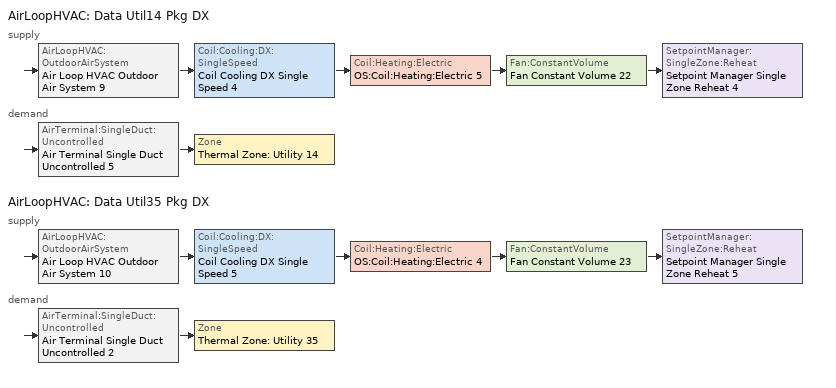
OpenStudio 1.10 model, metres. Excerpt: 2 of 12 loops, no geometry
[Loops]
AirLoopHVAC 'Data Util14 Pkg DX'
 supply: AirLoopHVAC:OutdoorAirSystem 'Air Loop HVAC Outdoor Air System 9' > Coil:Cooling:DX:SingleSpeed 'Coil Cooling DX Single Speed 4' > Coil:Heating:Electric 'OS:Coil:Heating:Electric 5' > Fan:ConstantVolume 'Fan Constant Volume 22' > SetpointManager:SingleZone:Reheat 'Setpoint Manager Single Zone Reheat 4'
 demand: AirTerminal:SingleDuct:Uncontrolled 'Air Terminal Single Duct Uncontrolled 5' > Zone 'Thermal Zone: Utility 14'
AirLoopHVAC 'Data Util35 Pkg DX'
 supply: AirLoopHVAC:OutdoorAirSystem 'Air Loop HVAC Outdoor Air System 10' > Coil:Cooling:DX:SingleSpeed 'Coil Cooling DX Single Speed 5' > Coil:Heating:Electric 'OS:Coil:Heating:Electric 4' > Fan:ConstantVolume 'Fan Constant Volume 23' > SetpointManager:SingleZone:Reheat 'Setpoint Manager Single Zone Reheat 5'
 demand: AirTerminal:SingleDuct:Uncontrolled 'Air Terminal Single Duct Uncontrolled 2' > Zone 'Thermal Zone: Utility 35'
[Sizing:Zone] Zone Cooling Design Supply Air Temperature {C}=14; Zone Heating Design Supply Air Temperature {C}=40; Zone Cooling Design Supply Air Humidity Ratio {kg-H2O/kg-air}=0.0085; Zone Heating Design Supply Air Humidity Ratio {kg-H2O/kg-air}=0.008; Heating Design Air Flow Method=DesignDay
Thermal Zone: Utility 14; Thermal Zone: Utility 35
[Zone equipment]
Thermal Zone: Utility 14: Air Terminal Single Duct Uncontrolled 5
Thermal Zone: Utility 35: Air Terminal Single Duct Uncontrolled 2
[AirLoopHVAC] Availability Schedule=Always On Discrete; Design Supply Air Flow Rate {m3/s}=AutoSize
Name | Availability Manager
Data Util14 Pkg DX | Availability Manager Night Cycle 9
Data Util35 Pkg DX | Availability Manager Night Cycle 10
[AvailabilityManager:NightCycle] Control Type=CycleOnAny
Availability Manager Night Cycle 9; Availability Manager Night Cycle 10
[Sizing:System] Type of Load to Size On=Sensible; Design Outdoor Air Flow Rate {m3/s}=Autosize; Minimum System Air Flow Ratio=1; Preheat Design Temperature {C}=7; Preheat Design Humidity Ratio {kg-H2O/kg-Air}=0.008; Precool Design Temperature {C}=12.8; Precool Design Humidity Ratio {kg-H2O/kg-Air}=0.008; Central Cooling Design Supply Air Temperature {C}=12.8; Central Heating Design Supply Air Temperature {C}=40; Sizing Option=NonCoincident; 100% Outdoor Air in Cooling=Yes; 100% Outdoor Air in Heating=Yes; Central Cooling Design Supply Air Humidity Ratio {kg-H2O/kg-Air}=0.0085; Central Heating Design Supply Air Humidity Ratio {kg-H2O/kg-Air}=0.008; Cooling Design Air Flow Method=DesignDay; Cooling Design Air Flow Rate {m3/s}=0; Heating Design Air Flow Method=DesignDay; Heating Design Air Flow Rate {m3/s}=0; System Outdoor Air Method=ZoneSum; Zone Maximum Outdoor Air Fraction=1; Cooling Supply Air Flow Rate Per Floor Area {m3/s-m2}=0.00996765; Cooling Fraction of Autosized Cooling Supply Air Flow Rate=1; Cooling Supply Air Flow Rate Per Unit Cooling Capacity {m3/s-W}=3.94755e-05; Heating Supply Air Flow Rate Per Floor Area {m3/s-m2}=0.00996765; Heating Fraction of Autosized Heating Supply Air Flow Rate=1; Heating Fraction of Autosized Cooling Supply Air Flow Rate=1; Heating Supply Air Flow Rate Per Unit Heating Capacity {m3/s-W}=3.15882e-05; Cooling Design Capacity Method=CoolingDesignCapacity; Cooling Design Capacity {W}=Autosize; Cooling Design Capacity Per Floor Area {W/m2}=234.7; Fraction of Autosized Cooling Design Capacity=1; Heating Design Capacity Method=HeatingDesignCapacity; Heating Design Capacity {W}=Autosize; Heating Design Capacity Per Floor Area {W/m2}=157; Fraction of Autosized Heating Design Capacity=1; Central Cooling Capacity Control Method=OnOff
Data Util14 Pkg DX; Data Util35 Pkg DX
[Coil:Heating:Electric] Availability Schedule=Always On Discrete 1
OS:Coil:Heating:Electric 4; OS:Coil:Heating:Electric 5
[Controller:OutdoorAir] Minimum Outdoor Air Flow Rate {m3/s}=Autosize; Maximum Outdoor Air Flow Rate {m3/s}=Autosize; Economizer Control Type=NoEconomizer; Economizer Control Action Type=ModulateFlow; Economizer Maximum Limit Dry-Bulb Temperature {C}=28; Economizer Maximum Limit Enthalpy {J/kg}=64000; Economizer Minimum Limit Dry-Bulb Temperature {C}=-100; Lockout Type=NoLockout; Minimum Limit Type=FixedMinimum; High Humidity Control=No; Heat Recovery Bypass Control Type=BypassWhenOAFlowGreaterThanMinimum
Name | Controller Mechanical Ventilation
Controller Outdoor Air 9 | Controller Mechanical Ventilation 9
Controller Outdoor Air 10 | Controller Mechanical Ventilation 10
[Controller:MechanicalVentilation] Availability Schedule=Always On Discrete; System Outdoor Air Method=ZoneSum
Controller Mechanical Ventilation 9; Controller Mechanical Ventilation 10
[AirLoopHVAC:OutdoorAirSystem]
Name | Controller
Air Loop HVAC Outdoor Air System 9 | Controller Outdoor Air 9
Air Loop HVAC Outdoor Air System 10 | Controller Outdoor Air 10
[Fan:ConstantVolume] Availability Schedule=Always On Discrete; Pressure Rise {Pa}=500; Maximum Flow Rate {m3/s}=AutoSize
Fan Constant Volume 22; Fan Constant Volume 23
[Coil:Cooling:DX:SingleSpeed] Availability Schedule=Always On Discrete; Rated Total Cooling Capacity {W}=autosize; Rated Sensible Heat Ratio=autosize; Rated COP {W/W}=3; Rated Air Flow Rate {m3/s}=autosize; Rated Evaporator Fan Power Per Volume Flow Rate {W/(m3/s)}=773.3; Condenser Type=AirCooled; Evaporative Condenser Effectiveness=0; Evaporative Condenser Air Flow Rate {m3/s}=Autosize; Evaporative Condenser Pump Rated Power Consumption {W}=Autosize; Crankcase Heater Capacity {W}=0; Maximum Outdoor Dry-Bulb Temperature for Crankcase Heater Operation {C}=0; Basin Heater Capacity {W/K}=0; Basin Heater Setpoint Temperature {C}=10
Name | Total Cooling Capacity Function of Temperature Curve | Total Cooling Capacity Function of Flow Fraction Curve | Energy Input Ratio Function of Temperature Curve | Energy Input Ratio Function of Flow Fraction Curve | Part Load Fraction Correlation Curve
Coil Cooling DX Single Speed 4 | Curve Biquadratic 9 | Curve Quadratic 11 | Curve Biquadratic 10 | Curve Quadratic 12 | Curve Quadratic 13
Coil Cooling DX Single Speed 5 | Curve Biquadratic 11 | Curve Quadratic 14 | Curve Biquadratic 12 | Curve Quadratic 15 | Curve Quadratic 16
[SetpointManager:SingleZone:Reheat] Minimum Supply Air Temperature {C}=-99; Maximum Supply Air Temperature {C}=99
Name | Control Zone
Setpoint Manager Single Zone Reheat 4 | Thermal Zone: Utility 14
Setpoint Manager Single Zone Reheat 5 | Thermal Zone: Utility 35
[AirTerminal:SingleDuct:Uncontrolled] Availability Schedule=Always On Discrete; Maximum Air Flow Rate {m3/s}=AutoSize
Air Terminal Single Duct Uncontrolled 5; Air Terminal Single Duct Uncontrolled 2
[Schedule:Constant] Value=1
Always On Discrete; Always On Discrete 1
[Curve:Biquadratic] Minimum Value of x {BasedOnField A2}=17; Maximum Value of x {BasedOnField A2}=22; Minimum Value of y {BasedOnField A3}=13; Maximum Value of y {BasedOnField A3}=46
Name | Coefficient1 Constant | Coefficient2 x | Coefficient3 x**2 | Coefficient4 y | Coefficient5 y**2 | Coefficient6 x*y
Curve Biquadratic 9; Curve Biquadratic 11 | 0.42415 | 0.04426 | -0.00042 | 0.00333 | -8e-005 | -0.00021
Curve Biquadratic 10; Curve Biquadratic 12 | 1.23649 | -0.02431 | 0.00057 | -0.01434 | 0.00063 | -0.00038
[Curve:Quadratic]
Name | Coefficient1 Constant | Coefficient2 x | Coefficient3 x**2 | Minimum Value of x {BasedOnField A2} | Maximum Value of x {BasedOnField A2}
Curve Quadratic 11; Curve Quadratic 14 | 0.77136 | 0.34053 | -0.11088 | 0.75918 | 1.13877
Curve Quadratic 12; Curve Quadratic 15 | 1.2055 | -0.32953 | 0.12308 | 0.75918 | 1.13877
Curve Quadratic 13; Curve Quadratic 16 | 0.771 | 0.229 | 0 | 0 | 1
